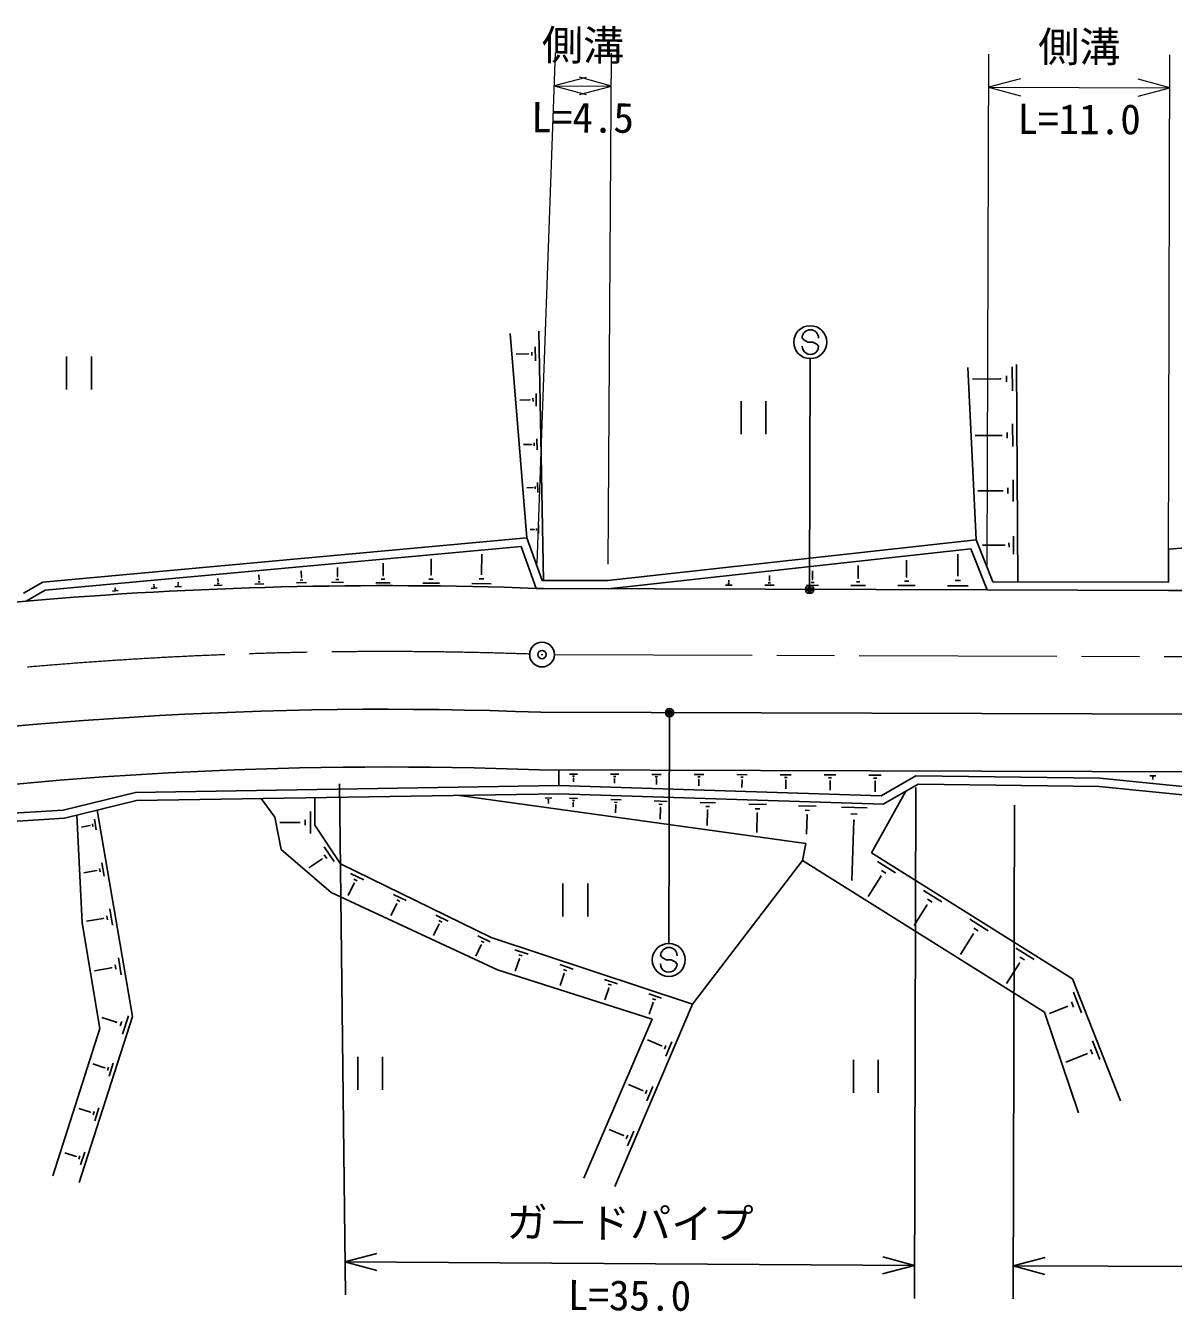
# Model space of a CAD drawing. Units: millimetres, scale not verified. Extents: x 0 to 700000, y -47500 to 447500.
# Drawn here: x 236750 to 306397, y 272182 to 350169 of the extents above; entities that cross this region are included whole.
import ezdxf
from ezdxf.enums import TextEntityAlignment as Align

# ---------------------------------------------------------------- set-up
doc = ezdxf.new("R2010")
doc.units = ezdxf.units.MM
doc.header["$LTSCALE"] = 1000
doc.header["$PDMODE"] = 32
doc.header["$PDSIZE"] = 500
doc.linetypes.add('CHAIN', pattern=[18.5, 12, -1.5, 3.5, -1.5])
for name, color, linetype, lineweight in [('M-STR-HTXT', 7, 'Continuous', 13), ('M-STR-STRC', 7, 'Continuous', 25), ('M-TTL-BAND', 7, 'Continuous', 25), ('S-TTL', 7, 'Continuous', 25)]:
    doc.layers.add(name, color=color, linetype=linetype, lineweight=lineweight)
doc.styles.add('@ＭＳ ゴシック', font='')
doc.styles.add('ＭＳ ゴシック', font='')
doc.styles.get('@ＭＳ ゴシック').set_extended_font_data('@MS Gothic')
doc.styles.get('ＭＳ ゴシック').set_extended_font_data('MS Gothic')

msp = doc.modelspace()

# ---------------------------------------------------------------- linework, layer by layer
at = {"layer": 'M-STR-HTXT'}
for p, q in [((267785, 317536), (268902, 348529)), ((272106, 317509), (272305, 348508)), ((295103, 317440), (295196, 348439)), ((306103, 317407), (306196, 348406)), ((270765, 347036), (268830, 346530)), ((268830, 346530), (272292, 346508)), ((268830, 346530), (270758, 346000)), ((270357, 346003), (272292, 346508)), ((272292, 346508), (270363, 347038)), ((297123, 346951), (295190, 346439)), ((295190, 346439), (306190, 346406)), ((295190, 346439), (297120, 345916)), ((304256, 345895), (306190, 346406)), ((306190, 346406), (304260, 346930))]:
    msp.add_line(p, q, dxfattribs=at)
at = {"layer": 'M-STR-STRC'}
for p, q in [((283972, 331112), (283872, 331230)), ((284216, 330973), (283972, 331112)), ((284517, 330971), (284216, 330973)), ((284762, 330859), (284517, 330971)), ((284868, 330723), (284762, 330859)), ((284322, 316122), (284364, 329972)), ((275824, 308348), (275783, 294498)), ((255792, 304185), (256149, 273182)), ((290777, 303953), (290683, 272952)), ((296763, 302875), (296673, 272934)), ((275384, 293638), (275285, 293756)), ((275629, 293499), (275384, 293638)), ((275930, 293496), (275629, 293499)), ((276175, 293385), (275930, 293496)), ((276281, 293248), (276175, 293385)), ((258061, 275686), (256126, 275181)), ((290689, 274952), (288761, 275483)), ((298613, 275446), (296679, 274934)), ((256126, 275181), (290689, 274952)), ((256126, 275181), (258055, 274651)), ((288754, 274448), (290689, 274952)), ((338666, 274808), (296679, 274934)), ((296679, 274934), (298610, 274411))]:
    msp.add_line(p, q, dxfattribs=at)
for centre, radius in [((284367, 330972), 1000), ((284322, 315972), 150), ((284322, 315972), 120), ((284322, 315972), 90), ((284322, 315972), 60), ((284322, 315972), 30), ((275825, 308498), 150), ((275825, 308498), 120), ((275825, 308498), 90), ((275825, 308498), 60), ((275825, 308498), 30), ((275780, 293498), 1000)]:
    msp.add_circle(centre, radius, dxfattribs=at)
for centre, start, end in [((284372, 331227), 359.55488, 179.55488), ((284368, 330727), 179.55488, 359.55488), ((275785, 293752), 359.55488, 179.55488), ((275781, 293252), 179.55488, 359.55488)]:
    msp.add_arc(centre, 500, start, end, dxfattribs=at)
for p in [(284322, 315972), (275825, 308498)]:
    msp.add_point(p, dxfattribs=at)
at = {"layer": 'M-TTL-BAND', "color": 2, "linetype": 'CHAIN', "lineweight": 13}
msp.add_line((268836, 312019), (367336, 311722), dxfattribs=at)
msp.add_arc((258582, 62202), 250000, 87.99309, 110.56756, dxfattribs=at)
at = {"layer": 'S-TTL'}
for p, q in [((266155, 331492), (267161, 319104)), ((268178, 316521), (267901, 331633)), ((267668, 330691), (267683, 329844)), ((239235, 330105), (239235, 328105)), ((240735, 330105), (240735, 328105)), ((267252, 330260), (266507, 330246)), ((267251, 330286), (267252, 330233)), ((267462, 330369), (267466, 330158)), ((294430, 318981), (293920, 329440)), ((296635, 328024), (296625, 329471)), ((296874, 329616), (296963, 316434)), ((295906, 328743), (294205, 328732)), ((295907, 328698), (295906, 328788)), ((296269, 328565), (296267, 328926)), ((267535, 327569), (267539, 327379)), ((267720, 327857), (267734, 327098)), ((267347, 327471), (266733, 327459)), ((267347, 327494), (267348, 327447)), ((280176, 327391), (280176, 325391)), ((281676, 327391), (281676, 325391)), ((296658, 324634), (296648, 326010)), ((295965, 325317), (294372, 325306)), ((295965, 325274), (295965, 325360)), ((296310, 325148), (296308, 325492)), ((267440, 324768), (266952, 324759)), ((267440, 324789), (267441, 324747)), ((267607, 324855), (267610, 324687)), ((267770, 325111), (267783, 324438)), ((267530, 322149), (267165, 322142)), ((267530, 322167), (267530, 322130)), ((267676, 322225), (267679, 322078)), ((267819, 322449), (267830, 321860)), ((296350, 321801), (296348, 322128)), ((296680, 321314), (296671, 322620)), ((296022, 321963), (294535, 321953)), ((296023, 321922), (296022, 322003)), ((267867, 319869), (267876, 319361)), ((267161, 319104), (237782, 316420)), ((268088, 316521), (267161, 319104)), ((267617, 319611), (267371, 319606)), ((267617, 319626), (267618, 319595)), ((267743, 319676), (267745, 319549)), ((294430, 318981), (272071, 316509)), ((295438, 316439), (294430, 318981)), ((296701, 318121), (296694, 319208)), ((306106, 318407), (320460, 319614)), ((266821, 318571), (237936, 315932)), ((267731, 316037), (266821, 318571)), ((294106, 318443), (272098, 316009)), ((295098, 315940), (294106, 318443)), ((296154, 318661), (294811, 318652)), ((296154, 318627), (296154, 318695)), ((296427, 318527), (296425, 318798)), ((306106, 318407), (306100, 316407)), ((258442, 316807), (258449, 317556)), ((261354, 316855), (261363, 317823)), ((264417, 316905), (264429, 318103)), ((287274, 316653), (287277, 317420)), ((290211, 316732), (290214, 317752)), ((293323, 316815), (293326, 318105)), ((248422, 316451), (248416, 316639)), ((250916, 316571), (250906, 316866)), ((253502, 316696), (253463, 316695)), ((253482, 316695), (253469, 317100)), ((255695, 316762), (255651, 316762)), ((255673, 316762), (255678, 317303)), ((258469, 316807), (258415, 316808)), ((261386, 316854), (261322, 316855)), ((264454, 316904), (264381, 316905)), ((281889, 316508), (281890, 316810)), ((284503, 316578), (284505, 317106)), ((287302, 316653), (287247, 316653)), ((290244, 316732), (290178, 316732)), ((293361, 316815), (293284, 316815)), ((237782, 316420), (236619, 315752)), ((237936, 315932), (236772, 315263)), ((242369, 315897), (242026, 315874)), ((242234, 315974), (242148, 315968)), ((242196, 316058), (242175, 316056)), ((242185, 316057), (242185, 316069)), ((244732, 316059), (244362, 316033)), ((244587, 316142), (244495, 316136)), ((244546, 316232), (244523, 316230)), ((244534, 316231), (244531, 316283)), ((246204, 316142), (245808, 316129)), ((246052, 316236), (245953, 316233)), ((246012, 316334), (245987, 316333)), ((245999, 316334), (245997, 316418)), ((248664, 316225), (248197, 316209)), ((248485, 316336), (248368, 316332)), ((248437, 316451), (248408, 316450)), ((251195, 316310), (250655, 316292)), ((250988, 316439), (250853, 316434)), ((250933, 316572), (250899, 316571)), ((253800, 316398), (253185, 316377)), ((253564, 316544), (253411, 316539)), ((256029, 316400), (255310, 316407)), ((255761, 316582), (255581, 316584)), ((258868, 316372), (258007, 316381)), ((258547, 316591), (258332, 316593)), ((261855, 316343), (260843, 316353)), ((261478, 316600), (261225, 316603)), ((264997, 316313), (263826, 316324)), ((264561, 316610), (264268, 316613)), ((272071, 316509), (268088, 316521)), ((295098, 315940), (268168, 316021)), ((279626, 316236), (279217, 316237)), ((279473, 316339), (279371, 316339)), ((279435, 316441), (279409, 316441)), ((279422, 316441), (279422, 316531)), ((282167, 316228), (281610, 316230)), ((281958, 316368), (281819, 316369)), ((281906, 316508), (281872, 316508)), ((284859, 316220), (284146, 316223)), ((284592, 316399), (284414, 316400)), ((284526, 316578), (284481, 316578)), ((287712, 316212), (286833, 316214)), ((287383, 316433), (287164, 316433)), ((290736, 316203), (289682, 316206)), ((290342, 316468), (290078, 316468)), ((293941, 316193), (292700, 316197)), ((293477, 316505), (293167, 316506)), ((306098, 315907), (295098, 315940)), ((306100, 316407), (295438, 316439)), ((334598, 315821), (306098, 315907)), ((368910, 308218), (268014, 308521)), ((337565, 304812), (267942, 305021)), ((269109, 305018), (269106, 304078)), ((269753, 304766), (270232, 304764)), ((269932, 304645), (270052, 304645)), ((269977, 304526), (270007, 304525)), ((269992, 304525), (269991, 304300)), ((272236, 304758), (272752, 304757)), ((272429, 304629), (272558, 304628)), ((272477, 304500), (272509, 304500)), ((272493, 304500), (272492, 304218)), ((274755, 304751), (275309, 304749)), ((274962, 304612), (275101, 304611)), ((275014, 304473), (275048, 304473)), ((275031, 304473), (275030, 304136)), ((277313, 304743), (277904, 304741)), ((277534, 304595), (277681, 304594)), ((277589, 304447), (277626, 304447)), ((277607, 304447), (277606, 304052)), ((279908, 304735), (280537, 304733)), ((280143, 304577), (280301, 304577)), ((280202, 304420), (280241, 304420)), ((280222, 304420), (280220, 303966)), ((282542, 304727), (283210, 304725)), ((282792, 304560), (282959, 304559)), ((282854, 304392), (282896, 304392)), ((282875, 304392), (282873, 303880)), ((285215, 304719), (285923, 304717)), ((285480, 304542), (285657, 304541)), ((285546, 304364), (285590, 304364)), ((285568, 304364), (285566, 303792)), ((287928, 304711), (288676, 304709)), ((288208, 304523), (288395, 304523)), ((288277, 304336), (288324, 304336)), ((288301, 304336), (288299, 303703)), ((288661, 303441), (290779, 304667)), ((288787, 302937), (290910, 304165)), ((290779, 304667), (301935, 304520)), ((290910, 304165), (301907, 304021)), ((301935, 304520), (336777, 301002)), ((304980, 304660), (305329, 304659)), ((305111, 304572), (305198, 304572)), ((305143, 304485), (305165, 304485)), ((305154, 304485), (305154, 304445)), ((239027, 302586), (243406, 303657)), ((243406, 303657), (269106, 304078)), ((243470, 303158), (269102, 303578)), ((284091, 300567), (263083, 303480)), ((269102, 303578), (288787, 302937)), ((269106, 304078), (288661, 303441)), ((288078, 299983), (290173, 303739)), ((301907, 304021), (336958, 300481)), ((239102, 302090), (243470, 303158)), ((251039, 303282), (251867, 302163)), ((254291, 301671), (254291, 303336)), ((268274, 303315), (268677, 303321)), ((268427, 303216), (268528, 303218)), ((268466, 303116), (268491, 303117)), ((268479, 303117), (268481, 302981)), ((269743, 303307), (270242, 303291)), ((269926, 303177), (270051, 303172)), ((269969, 303050), (270000, 303049)), ((269984, 303050), (269975, 302775)), ((272254, 303226), (272885, 303205)), ((272485, 303060), (272643, 303055)), ((272539, 302900), (272579, 302899)), ((272559, 302900), (272544, 302419)), ((274901, 303139), (275672, 303114)), ((275184, 302937), (275376, 302931)), ((275250, 302742), (275298, 302740)), ((275274, 302741), (275251, 302044)), ((277691, 303048), (278610, 303018)), ((278028, 302808), (278258, 302800)), ((280633, 302953), (281707, 302918)), ((281027, 302671), (281295, 302662)), ((283652, 302854), (284726, 302819)), ((287821, 302718), (286255, 302769)), ((229004, 301476), (239102, 302090)), ((229059, 301980), (239027, 302586)), ((240187, 295746), (239849, 302272)), ((240919, 302026), (241031, 301379)), ((241079, 302573), (243241, 290061)), ((251867, 302163), (252261, 300193)), ((253372, 301834), (252183, 301834)), ((253372, 301876), (253372, 301792)), ((253706, 302001), (253706, 301667)), ((254041, 302503), (254041, 301166)), ((278135, 302574), (278105, 301648)), ((278107, 302575), (278164, 302573)), ((281152, 302398), (281114, 301231)), ((281119, 302399), (281186, 302397)), ((284046, 302573), (284314, 302564)), ((284171, 302300), (284133, 301132)), ((284138, 302301), (284205, 302299)), ((287221, 302346), (286830, 302359)), ((287013, 301961), (286894, 298309)), ((287062, 301959), (286964, 301963)), ((240652, 301646), (240135, 301557)), ((240648, 301667), (240655, 301626)), ((240800, 301755), (240828, 301593)), ((255863, 299317), (254291, 301671)), ((254869, 300355), (255463, 299465)), ((283894, 299537), (284091, 300567)), ((252261, 300193), (255296, 297592)), ((254721, 299613), (253927, 299082)), ((254703, 299641), (254740, 299585)), ((254869, 299873), (255018, 299650)), ((277209, 290819), (283894, 299537)), ((298590, 290320), (283894, 299537)), ((288078, 299983), (300289, 292359)), ((241042, 298916), (240278, 298784)), ((241038, 298941), (241047, 298891)), ((241226, 299052), (241261, 298850)), ((241375, 299388), (241515, 298583)), ((265006, 294847), (255863, 299317)), ((256471, 298742), (257274, 298349)), ((288440, 299462), (289543, 298773)), ((288681, 298928), (288957, 298756)), ((256676, 298144), (256311, 297396)), ((256651, 298156), (256702, 298131)), ((256674, 298393), (256875, 298295)), ((269357, 298130), (269357, 296130)), ((270857, 298130), (270857, 296130)), ((288647, 298566), (287878, 297334)), ((288612, 298588), (288681, 298544)), ((255296, 297592), (265384, 292902)), ((259067, 297472), (259845, 297092)), ((259264, 297135), (259458, 297040)), ((291240, 297714), (292347, 297023)), ((291482, 297178), (291759, 297005)), ((241860, 296588), (242028, 295614)), ((259266, 296893), (258919, 296183)), ((259242, 296905), (259290, 296881)), ((291448, 296815), (290676, 295579)), ((291413, 296837), (291483, 296794)), ((241248, 289340), (240187, 295746)), ((241457, 296017), (240431, 295840)), ((241452, 296047), (241462, 295987)), ((241679, 296181), (241721, 295937)), ((261830, 295655), (261501, 294983)), ((261638, 296215), (262390, 295847)), ((261807, 295666), (261854, 295643)), ((261828, 295889), (262016, 295797)), ((294044, 295963), (295153, 295271)), ((264196, 294964), (264948, 294596)), ((277209, 290819), (265006, 294847)), ((294252, 295063), (293477, 293822)), ((294217, 295084), (294287, 295041)), ((294286, 295426), (294564, 295253)), ((264388, 294404), (264059, 293732)), ((264365, 294416), (264412, 294393)), ((264386, 294638), (264574, 294546)), ((266444, 294109), (267252, 293842)), ((296850, 294211), (297962, 293517)), ((242374, 293614), (242549, 292600)), ((266715, 293571), (266464, 292811)), ((266680, 293807), (266882, 293740)), ((266689, 293580), (266740, 293563)), ((297059, 293308), (296281, 292063)), ((297024, 293330), (297093, 293287)), ((297093, 293673), (297371, 293499)), ((241954, 293020), (240921, 292841)), ((241949, 293051), (241959, 292988)), ((242186, 293190), (242230, 292937)), ((265384, 292902), (274763, 289907)), ((269163, 293211), (269971, 292945)), ((269433, 292674), (269191, 291940)), ((269399, 292909), (269601, 292843)), ((269408, 292682), (269459, 292666)), ((271868, 292319), (272663, 292056)), ((272134, 291790), (271899, 291076)), ((272101, 292021), (272299, 291956)), ((272110, 291798), (272159, 291782)), ((300289, 292359), (303198, 284948)), ((274561, 291430), (275343, 291172)), ((274823, 290910), (274593, 290215)), ((274789, 291138), (274985, 291073)), ((274798, 290918), (274847, 290902)), ((300210, 290952), (300334, 290638)), ((300339, 291546), (300832, 290290)), ((272497, 279743), (277209, 290819)), ((300650, 284226), (298590, 290320)), ((299958, 290672), (298878, 290248)), ((299943, 290711), (299974, 290632)), ((238405, 280389), (241248, 289340)), ((243241, 290061), (240000, 280000)), ((242259, 289722), (241362, 290011)), ((242270, 289756), (242248, 289687)), ((242580, 289771), (242491, 289495)), ((242990, 290096), (242634, 288991)), ((274763, 289907), (270625, 280252)), ((275344, 288285), (274495, 288646)), ((301497, 288597), (301945, 287455)), ((275356, 288312), (275332, 288257)), ((275608, 288301), (275516, 288083)), ((275966, 288535), (275595, 287663)), ((301150, 287802), (299874, 287301)), ((301136, 287837), (301164, 287766)), ((301379, 288057), (301491, 287771)), ((241541, 286960), (240827, 287191)), ((241772, 286996), (241708, 286797)), ((242067, 287230), (241811, 286435)), ((256905, 287624), (256905, 285624)), ((258405, 287624), (258405, 285624)), ((286994, 287439), (286994, 285439)), ((288494, 287439), (288494, 285439)), ((241549, 286985), (241533, 286936)), ((274187, 285570), (273332, 285934)), ((274199, 285598), (274175, 285543)), ((274453, 285587), (274360, 285368)), ((274811, 285822), (274439, 284946)), ((240676, 284265), (239971, 284493)), ((240684, 284290), (240668, 284241)), ((240905, 284300), (240842, 284103)), ((241198, 284533), (240943, 283744)), ((273029, 282852), (272168, 283218)), ((273655, 283105), (273281, 282226)), ((273040, 282880), (273017, 282825)), ((273295, 282869), (273202, 282649)), ((239813, 281576), (239116, 281800)), ((239821, 281600), (239805, 281551)), ((240040, 281610), (239977, 281415)), ((240330, 281841), (240078, 281058))]:
    msp.add_line(p, q, dxfattribs=at)
at = {"layer": 'S-TTL', "color": 3}
msp.add_circle((268086, 312021), 750, dxfattribs=at)
at = {"layer": 'S-TTL'}
for radius, start, end in [(254000, 87.93579, 94.92586), (254000, 87.83707, 87.93579), (254500, 87.83902, 87.85956), (254000, 94.92586, 99.75497), (246500, 87.80701, 110.73945), (243000, 87.79251, 97.79059)]:
    msp.add_arc((258582, 62202), radius, start, end, dxfattribs=at)
at = {"layer": 'S-TTL', "color": 3}
msp.add_point((268086, 312021), dxfattribs=at)

# ---------------------------------------------------------------- texts
at = {"layer": 'M-STR-HTXT', "style": 'ＭＳ ゴシック'}
for rotation, p in [(359.633, (270567, 347519)), (359.828, (300693, 347423))]:
    msp.add_text('側溝', height=1833, rotation=rotation, dxfattribs=at).set_placement(p, align=Align.BOTTOM_CENTER)
at = {"layer": 'M-STR-HTXT', "style": '@ＭＳ ゴシック'}
for s, rotation, p in [('L=4.5', 359.633, (270554, 345519)), ('L=11.0', 359.828, (300687, 345423))]:
    msp.add_text(s, height=1833, rotation=rotation, dxfattribs=at).set_placement(p, align=Align.TOP_CENTER)
at = {"layer": 'M-STR-STRC', "style": 'ＭＳ ゴシック'}
msp.add_text('ガ－ドパイプ', height=1833, rotation=359.621, dxfattribs=at).set_placement((273414, 276067), align=Align.BOTTOM_CENTER)
at = {"layer": 'M-STR-STRC', "style": '@ＭＳ ゴシック'}
msp.add_text('L=35.0', height=1833, rotation=359.621, dxfattribs=at).set_placement((273401, 274067), align=Align.TOP_CENTER)

doc.saveas('drawing.dxf')
